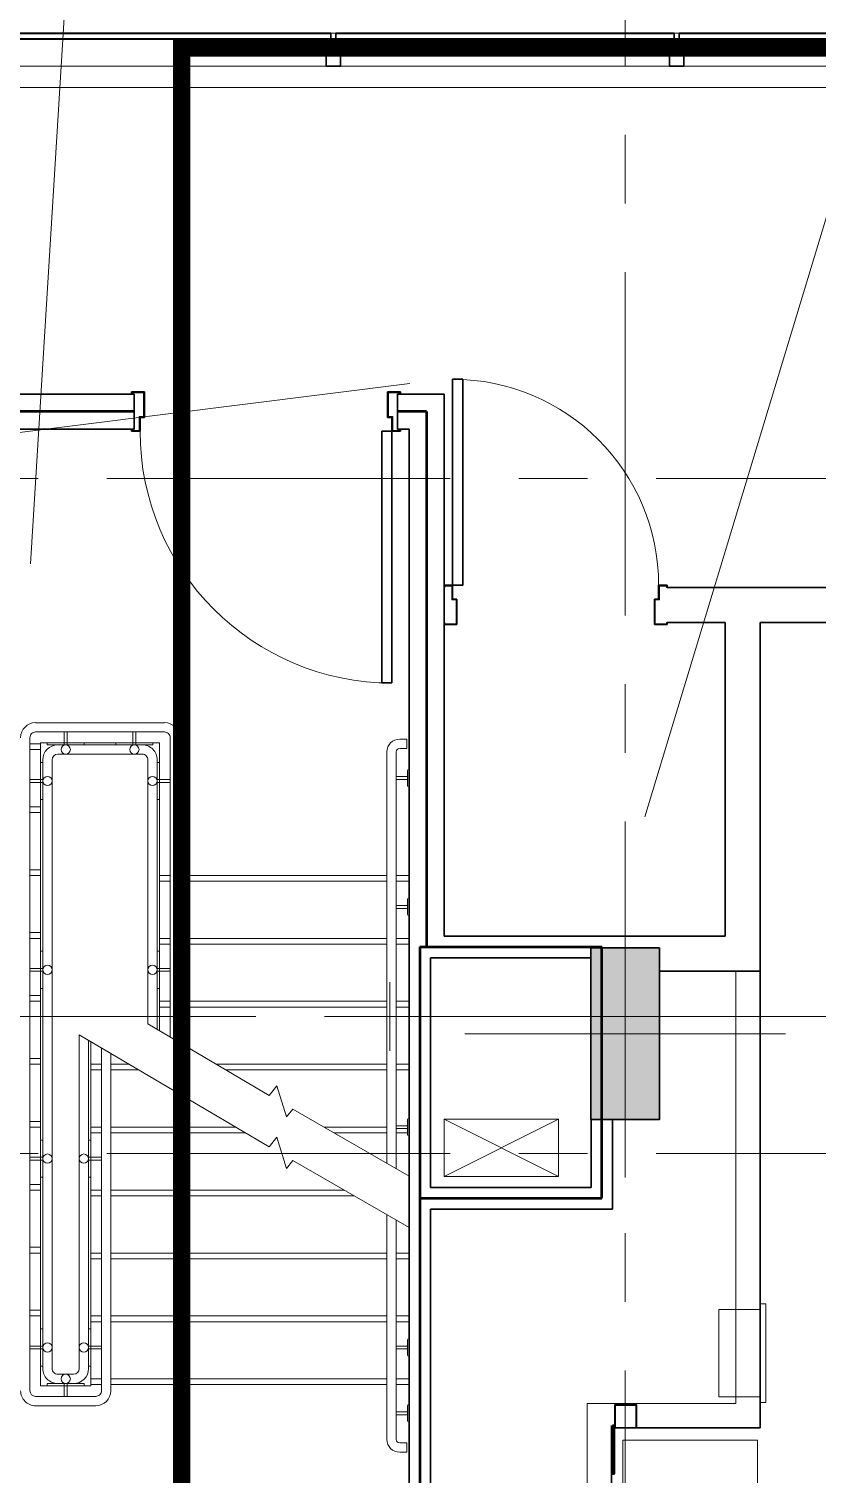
# Model space of a CAD drawing. Header units: inches. Extents: x -26500 to -19489, y -3216 to 2257.
# Drawn here: x -22074.2 to -21936.5, y 847.2 to 1099.7 of the extents above; entities that cross this region are included whole.
import ezdxf

# ---------------------------------------------------------------- set-up
doc = ezdxf.new("R2010")
doc.units = ezdxf.units.IN
doc.header["$LTSCALE"] = 48
doc.header["$MEASUREMENT"] = 0
for name, pattern in [('A113$0$CENTER', [2, 1.25, -0.25, 0.25, -0.25]), ('DASHED2', [0.375, 0.25, -0.125]), ('NB - PH Mezzanine_plan$0$HIDDEN2', [0.1875, 0.125, -0.0625])]:
    doc.linetypes.add(name, pattern=pattern)
for name, color, linetype in [('A-Detl-Iden', 5, 'Continuous'), ('A113$0$A-ANNO-IDEN', 8, 'Continuous'), ('A113$0$A-ANNO-PATT-1-12', 8, 'Continuous'), ('A113$0$A-ANNO-PATT-13-14', 8, 'Continuous'), ('A113$0$A-COLS-COLS13-14', 8, 'Continuous'), ('A113$0$A-DOOR', 8, 'Continuous'), ('A113$0$A-DOOR-FRAM', 8, 'Continuous'), ('A113$0$A-FLOR-HRAL', 8, 'Continuous'), ('A113$0$A-FLOR-SPCL', 8, 'Continuous'), ('A113$0$A-FLOR-STRS', 8, 'Continuous'), ('A113$0$A-GLAZ', 8, 'Continuous'), ('A113$0$A-GRID-COLS', 8, 'Continuous'), ('A113$0$A-GRID-GRDP0-15', 8, 'Continuous'), ('A113$0$A-WALL-FIRE', 8, 'Continuous'), ('A113$0$A-WALL-FULL-INTR', 8, 'Continuous'), ('A113$0$A-WALL-INTR', 8, 'Continuous'), ('A113$0$E-RISER-BLOCKOUT', 8, 'Continuous'), ('A113$0$Level 20', 8, 'Continuous'), ('A113$0$Level 23', 8, 'Continuous'), ('A113$0$Level 30', 8, 'Continuous'), ('NB - PH Mezzanine_plan$0$STCCOLS1', 1, 'NB - PH Mezzanine_plan$0$HIDDEN2'), ('NB - PH Mezzanine_plan$0$STPTREINF', 1, 'NB - PH Mezzanine_plan$0$HIDDEN2'), ('XREF', 7, 'Continuous')]:
    doc.layers.add(name, color=color, linetype=linetype)

# ---------------------------------------------------------------- blocks, each defined once
blk = doc.blocks.new('A113$0$roof5win_22')
at = {"layer": 'A113$0$A-GLAZ', "linetype": 'Continuous', "lineweight": 30}
for p, q in [((0.8125, 5.75), (0.8125, 4.75)), ((1.6875, 5.75), (1.6875, 4.75)), ((0, 4.75), (0, 0)), ((0, 4.75), (2.5, 4.75)), ((2.5, 4.75), (2.5, 0)), ((0, 0), (2.5, 0))]:
    blk.add_line(p, q, dxfattribs=at)
at = {"layer": 'A113$0$A-GLAZ', "linetype": 'Continuous', "lineweight": 0}
for p, q in [((1.6875, 5.75), (0.8125, 5.75)), ((2.5, 0), (60, 0))]:
    blk.add_line(p, q, dxfattribs=at)
at = {"layer": 'A113$0$A-GLAZ', "linetype": 'Continuous', "lineweight": 40}
for p, q in [((1.6875, 5.75), (60.8125, 5.75)), ((2.5, 4.75), (60, 4.75))]:
    blk.add_line(p, q, dxfattribs=at)
blk = doc.blocks.new('*U767')
at = {"layer": 'A113$0$A-FLOR-HRAL', "linetype": 'Continuous', "lineweight": 0}
for p, q in [((0.73, 0.26), (-1.11, 0.26)), ((0.86, 0.01), (0.86, 1.32)), ((0.86, 0.01), (0.86, -1.32)), ((1.1, 1.5), (1.04, 1.5)), ((1.1, -1.5), (1.1, 1.5)), ((0.73, -0.24), (-1.11, -0.24)), ((1.1, -1.5), (1.04, -1.5))]:
    blk.add_line(p, q, dxfattribs=at)
blk.add_arc((0.73, 0.38), 0.125, 270, 0, dxfattribs=at)
at = {"layer": 'A113$0$A-FLOR-HRAL', "linetype": 'Continuous', "lineweight": 0, "extrusion": (0, 0, -1)}
for centre, radius, start, end in [((-1.04, 1.32), 0.188, 0, 90), ((-0.73, -0.37), 0.125, 90, 180), ((-1.04, -1.32), 0.188, 270, 0)]:
    blk.add_arc(centre, radius, start, end, dxfattribs=at)
blk = doc.blocks.new('*U766')
at = {"layer": 'A113$0$A-FLOR-HRAL', "linetype": 'Continuous', "lineweight": 0}
for p, q in [((0.73, 0.24), (-1.11, 0.24)), ((0.86, -0.01), (0.86, 1.32)), ((1.1, 1.5), (1.04, 1.5)), ((1.1, 1.5), (1.1, -1.5)), ((0.73, -0.26), (-1.11, -0.26)), ((0.86, -0.01), (0.86, -1.32)), ((1.1, -1.5), (1.04, -1.5))]:
    blk.add_line(p, q, dxfattribs=at)
for centre, radius, start, end in [((0.73, 0.37), 0.125, 270, 0), ((1.04, 1.32), 0.188, 90, 180), ((1.04, -1.32), 0.188, 180, 270)]:
    blk.add_arc(centre, radius, start, end, dxfattribs=at)
at = {"layer": 'A113$0$A-FLOR-HRAL', "linetype": 'Continuous', "lineweight": 0, "extrusion": (0, 0, -1)}
blk.add_arc((-0.73, -0.38), 0.125, 90, 180, dxfattribs=at)
blk = doc.blocks.new('*U772')
at = {"layer": 'A113$0$A-DOOR', "linetype": 'Continuous', "lineweight": 0}
blk.add_arc((22, 18.56), 44, 180, 270, dxfattribs=at)
at = {"layer": 'A113$0$A-DOOR', "linetype": 'Continuous', "lineweight": 30}
blk.add_3dface([(22, -25.44), (20.25, -25.44), (20.25, 18.56), (22, 18.56)], dxfattribs=at)
at = {"layer": 'A113$0$A-DOOR-FRAM', "linetype": 'Continuous', "lineweight": 30}
for p, q in [((-21.25, 25.44), (-23.5, 25.44)), ((-23.5, 25.44), (-23.5, 25.06)), ((-21.25, 20.98), (-21.25, 25.44)), ((21.25, 25.44), (23.5, 25.44)), ((21.25, 20.98), (21.25, 25.44)), ((23.5, 25.44), (23.5, 25.06)), ((-22, 18.56), (-22, 20.98)), ((-22, 20.98), (-21.25, 20.98)), ((22, 20.98), (21.25, 20.98)), ((22, 18.56), (22, 20.98)), ((-23.5, 18.56), (-23.5, 18.94)), ((-23.5, 18.56), (-22, 18.56)), ((23.5, 18.56), (22, 18.56)), ((23.5, 18.56), (23.5, 18.94))]:
    blk.add_line(p, q, dxfattribs=at)
at = {"layer": 'A113$0$A-DOOR-FRAM', "linetype": 'Continuous', "lineweight": 13}
for p, q in [((-21.4, 25.29), (-23.35, 25.29)), ((-23.35, 25.29), (-23.35, 25.06)), ((-21.4, 21.13), (-21.4, 25.29)), ((21.4, 21.13), (21.4, 25.29)), ((21.4, 25.29), (23.35, 25.29)), ((23.35, 25.29), (23.35, 25.06)), ((-23.35, 25.06), (-23.5, 25.06)), ((23.35, 25.06), (23.5, 25.06)), ((-22.15, 18.71), (-22.15, 21.13)), ((-22.15, 21.13), (-21.4, 21.13)), ((22.15, 21.13), (21.4, 21.13)), ((22.15, 18.71), (22.15, 21.13)), ((-23.5, 18.94), (-23.35, 18.94)), ((-23.35, 18.71), (-23.35, 18.94)), ((-23.35, 18.71), (-22.15, 18.71)), ((23.35, 18.71), (22.15, 18.71)), ((23.5, 18.94), (23.35, 18.94)), ((23.35, 18.71), (23.35, 18.94))]:
    blk.add_line(p, q, dxfattribs=at)
blk = doc.blocks.new('A113$0$36D478_22')
at = {"layer": 'A113$0$A-DOOR', "linetype": 'Continuous', "lineweight": 0}
blk.add_arc((0.85, 5.25), 36, 0, 90, dxfattribs=at)
at = {"layer": 'A113$0$A-DOOR', "linetype": 'Continuous', "lineweight": 30}
blk.add_3dface([(0.85, 41.25), (2.6, 41.25), (2.6, 5.25), (0.85, 5.25)], dxfattribs=at)
at = {"layer": 'A113$0$A-DOOR-FRAM', "linetype": 'Continuous', "lineweight": 30}
for p, q in [((-0.65, 5.25), (0.85, 5.25)), ((-0.65, 5.25), (-0.65, 4.88)), ((0.85, 5.25), (0.85, 2.83)), ((38.35, 5.25), (36.85, 5.25)), ((36.85, 5.25), (36.85, 2.83)), ((38.35, 5.25), (38.35, 4.88)), ((0.85, 2.83), (1.6, 2.83)), ((1.6, 2.83), (1.6, -1.62)), ((36.85, 2.83), (36.1, 2.83)), ((36.1, 2.83), (36.1, -1.62)), ((-0.65, -1.62), (-0.65, -1.25)), ((1.6, -1.62), (-0.65, -1.62)), ((36.1, -1.62), (38.35, -1.62)), ((38.35, -1.62), (38.35, -1.25))]:
    blk.add_line(p, q, dxfattribs=at)
at = {"layer": 'A113$0$A-DOOR-FRAM', "linetype": 'Continuous', "lineweight": 13}
for p, q in [((-0.5, 5.1), (0.7, 5.1)), ((-0.5, 5.1), (-0.5, 4.88)), ((0.7, 5.1), (0.7, 2.68)), ((38.2, 5.1), (37, 5.1)), ((37, 5.1), (37, 2.68)), ((38.2, 5.1), (38.2, 4.88)), ((-0.65, 4.88), (-0.5, 4.88)), ((0.7, 2.68), (1.45, 2.68)), ((1.45, 2.68), (1.45, -1.47)), ((37, 2.68), (36.25, 2.68)), ((36.25, 2.68), (36.25, -1.47)), ((38.35, 4.88), (38.2, 4.88)), ((-0.5, -1.25), (-0.65, -1.25)), ((-0.5, -1.47), (-0.5, -1.25)), ((1.45, -1.47), (-0.5, -1.47)), ((36.25, -1.47), (38.2, -1.47)), ((38.2, -1.47), (38.2, -1.25)), ((38.2, -1.25), (38.35, -1.25))]:
    blk.add_line(p, q, dxfattribs=at)
blk = doc.blocks.new('*U817')
at = {"layer": 'A113$0$A-FLOR-SPCL', "linetype": 'Continuous', "lineweight": 13}
for p, q in [((1.81, 8.11), (2.75, 8.11)), ((1.81, 8.11), (1.81, -9.14)), ((2.75, 8.11), (2.75, -9.14)), ((-5.44, -8.14), (1.81, -8.14)), ((1.81, -9.14), (2.75, -9.14))]:
    blk.add_line(p, q, dxfattribs=at)
blk = doc.blocks.new('*U816')
at = {"layer": 'A113$0$A-FLOR-SPCL', "linetype": 'Continuous', "lineweight": 13}
for q in [(3.72, 6.6), (-3.53, -8.65)]:
    blk.add_line((-3.53, 6.6), q, dxfattribs=at)
blk.add_blockref('*U817', (1.91, -0.51), dxfattribs=at)
blk = doc.blocks.new('A113')
at = {"layer": 'A113$0$A-ANNO-IDEN', "lineweight": 0, "transparency": 33554687, "flags": 128}
for points in [[(-21653.61, 1825.56), (-21705.15, 1825.56), (-21966.59, 962.05)], [(-22010.05, 1624.4), (-22035.8, 1624.4), (-22073.94, 1006.23)]]:
    blk.add_lwpolyline(points, dxfattribs=at)
at = {"layer": 'A113$0$A-ANNO-PATT-1-12', "lineweight": 30, "transparency": 33554687}
blk.add_solid([(-21976.01, 909.11, -4909.55), (-21964.01, 909.11, -4909.55), (-21976.01, 939.11, -4909.55), (-21964.01, 939.11, -4909.55)], dxfattribs=at)
at = {"layer": 'A113$0$A-ANNO-PATT-13-14', "lineweight": 30, "transparency": 33554687}
blk.add_solid([(-21976.01, 909.11, -4909.55), (-21964.01, 909.11, -4909.55), (-21976.01, 939.11, -4909.55), (-21964.01, 939.11, -4909.55)], dxfattribs=at)
at = {"layer": 'A113$0$A-COLS-COLS13-14', "lineweight": 0, "transparency": 33554687}
for p, q in [((-21970.01, 898.97, -4909.55), (-21970.01, 955.24, -4909.55)), ((-21998.01, 924.11, -4909.55), (-21942.01, 924.11, -4909.55))]:
    blk.add_line(p, q, dxfattribs=at)
at = {"layer": 'A113$0$A-COLS-COLS13-14', "lineweight": 30, "transparency": 33554687}
blk.add_3dface([(-21976.01, 909.11, -4909.55), (-21964.01, 909.11, -4909.55), (-21964.01, 939.11, -4909.55), (-21976.01, 939.11, -4909.55)], dxfattribs=at)
at = {"layer": 'A113$0$A-FLOR-HRAL', "lineweight": 13, "transparency": 33554687}
for p, q in [((-22050.52, 978.48, 1992.75), (-22073.02, 978.48, 1992.75)), ((-22074.02, 861.73, 1992.75), (-22074.02, 975.86, 1992.75)), ((-22073.02, 976.86, 1992.75), (-22050.52, 976.86, 1992.75)), ((-22049.52, 975.86, 1992.75), (-22049.52, 923.54, 1992.75)), ((-22047.9, 975.86, 1992.75), (-22047.9, 922.59, 1992.75)), ((-22008.15, 975.61, 1992.75), (-22009.4, 975.61, 1992.75)), ((-22008.15, 973.98, 1992.75), (-22008.15, 975.61, 1992.75)), ((-22069.15, 974.61, 1992.75), (-22054.4, 974.61, 1992.75)), ((-22069.15, 972.98, 1992.75), (-22054.4, 972.98, 1992.75)), ((-22011.65, 973.47, 1992.75), (-22011.65, 901.48, 1992.75)), ((-22010.02, 973.36, 1992.75), (-22010.02, 900.55, 1992.75)), ((-22008.15, 973.98, 1992.75), (-22009.4, 973.98, 1992.75)), ((-22071.77, 865.61, 1992.75), (-22071.77, 971.98, 1992.75)), ((-22070.15, 865.61, 1992.75), (-22070.15, 971.98, 1992.75)), ((-22053.4, 925.83, 1992.75), (-22053.4, 971.98, 1992.75)), ((-22051.77, 924.87, 1992.75), (-22051.77, 971.98, 1992.75)), ((-22065.4, 865.61, 1992.75), (-22065.4, 923.91, 1992.75)), ((-22063.77, 865.61, 1992.75), (-22063.77, 922.95, 1992.75)), ((-22061.52, 921.63, 1992.75), (-22061.52, 861.73, 1992.75)), ((-22059.9, 920.67, 1992.75), (-22059.9, 861.73, 1992.75)), ((-22011.65, 892.48, 1992.75), (-22011.65, 853.23, 1992.75)), ((-22010.02, 891.55, 1992.75), (-22010.02, 853.23, 1992.75)), ((-22066.4, 864.61, 1992.75), (-22069.15, 864.61, 1992.75)), ((-22066.4, 862.98, 1992.75), (-22069.15, 862.98, 1992.75)), ((-22073.02, 860.73, 1992.75), (-22062.52, 860.73, 1992.75)), ((-22062.52, 859.11, 1992.75), (-22073.02, 859.11, 1992.75)), ((-22008.15, 852.61, 1992.75), (-22009.4, 852.61, 1992.75)), ((-22008.15, 852.61, 1992.75), (-22008.15, 850.98, 1992.75)), ((-22008.15, 850.98, 1992.75), (-22009.4, 850.98, 1992.75))]:
    blk.add_line(p, q, dxfattribs=at)
at = {"layer": 'A113$0$A-FLOR-HRAL', "lineweight": 0, "transparency": 33554687}
for p, q in [((-22068.02, 974.61, 1992.75), (-22068.02, 976.86, 1992.75)), ((-22067.52, 974.61, 1992.75), (-22067.52, 976.86, 1992.75)), ((-22056.02, 974.61, 1992.75), (-22056.02, 976.86, 1992.75)), ((-22055.52, 974.61, 1992.75), (-22055.52, 976.86, 1992.75)), ((-22071.77, 968.54, 1992.75), (-22074.02, 968.54, 1992.75)), ((-22071.77, 968.04, 1992.75), (-22074.02, 968.04, 1992.75)), ((-22049.52, 968.54, 1992.75), (-22051.77, 968.54, 1992.75)), ((-22049.52, 968.04, 1992.75), (-22051.77, 968.04, 1992.75)), ((-22071.77, 935.54, 1992.75), (-22074.02, 935.54, 1992.75)), ((-22071.77, 935.04, 1992.75), (-22074.02, 935.04, 1992.75)), ((-22049.52, 935.54, 1992.75), (-22051.77, 935.54, 1992.75)), ((-22049.52, 935.04, 1992.75), (-22051.77, 935.04, 1992.75)), ((-22071.77, 902.54, 1992.75), (-22074.02, 902.54, 1992.75)), ((-22071.77, 902.04, 1992.75), (-22074.02, 902.04, 1992.75)), ((-22061.52, 902.54, 1992.75), (-22063.77, 902.54, 1992.75)), ((-22061.52, 902.04, 1992.75), (-22063.77, 902.04, 1992.75)), ((-22071.77, 869.54, 1992.75), (-22074.02, 869.54, 1992.75)), ((-22071.77, 869.04, 1992.75), (-22074.02, 869.04, 1992.75)), ((-22061.52, 869.54, 1992.75), (-22063.77, 869.54, 1992.75)), ((-22061.52, 869.04, 1992.75), (-22063.77, 869.04, 1992.75)), ((-22068.02, 862.98, 1992.75), (-22068.02, 860.73, 1992.75)), ((-22067.52, 862.98, 1992.75), (-22067.52, 860.73, 1992.75))]:
    blk.add_line(p, q, dxfattribs=at)
at = {"layer": 'A113$0$A-FLOR-HRAL', "lineweight": 13, "transparency": 33554687}
for centre, radius, start, end in [((-22073.02, 975.86, 1992.75), 2.63, 90, 179.983), ((-22050.52, 975.86, 1992.75), 1, 359.9847, 90), ((-22066.4, 865.61, 1992.75), 1, 270, 360), ((-22066.4, 865.61, 1992.75), 2.63, 270, 360), ((-22073.02, 861.73, 1992.75), 1, 180, 270), ((-22062.52, 861.73, 1992.75), 2.63, 270, 360), ((-22009.4, 853.23, 1992.75), 2.25, 180, 270)]:
    blk.add_arc(centre, radius, start, end, dxfattribs=at)
at = {"layer": 'A113$0$A-FLOR-HRAL', "lineweight": 13, "transparency": 33554687, "extrusion": (0, 0, -1)}
for centre, radius, start, end in [((22050.52, 975.86, -1992.75), 2.63, 90, 180), ((22073.02, 975.86, -1992.75), 1, 359.9765, 90), ((22009.4, 973.36, -1992.75), 2.25, 0, 90), ((22069.15, 971.98, -1992.75), 2.63, 0, 90), ((22069.15, 971.98, -1992.75), 1, 0, 90), ((22054.4, 971.98, -1992.75), 2.63, 90, 180.1233), ((22054.4, 971.98, -1992.75), 1, 90, 180.1998), ((22009.4, 973.36, -1992.75), 0.625, 0, 90), ((22069.15, 865.61, -1992.75), 2.62, 270, 0.0215), ((22069.15, 865.61, -1992.75), 1, 270, 0.0348), ((22073.02, 861.73, -1992.75), 2.63, 270, 0.0009), ((22062.52, 861.73, -1992.75), 1, 179.9832, 270), ((22009.4, 853.23, -1992.75), 0.625, 270, 0)]:
    blk.add_arc(centre, radius, start, end, dxfattribs=at)
at = {"layer": 'A113$0$A-FLOR-STRS', "lineweight": 0, "transparency": 33554687}
for p, q in [((-22072.15, 862.61, 1992.75), (-22072.15, 974.98, 1992.75)), ((-22051.4, 974.98, 1992.75), (-22072.15, 974.98, 1992.75)), ((-22051.4, 924.65, 1992.75), (-22051.4, 974.98, 1992.75)), ((-22072.15, 974.79, 1992.75), (-22074.02, 974.79, 1992.75)), ((-22072.15, 963.79, 1992.75), (-22074.02, 963.79, 1992.75)), ((-22072.15, 952.79, 1992.75), (-22074.02, 952.79, 1992.75)), ((-22049.52, 950.79, 1992.75), (-22051.4, 950.79, 1992.75)), ((-22011.65, 950.79, 1992.75), (-22047.9, 950.79, 1992.75)), ((-22007.77, 950.79, 1992.75), (-22010.02, 950.79, 1992.75)), ((-22072.15, 941.79, 1992.75), (-22074.02, 941.79, 1992.75)), ((-22049.52, 939.79, 1992.75), (-22051.4, 939.79, 1992.75)), ((-22011.65, 939.79, 1992.75), (-22047.9, 939.79, 1992.75)), ((-22007.77, 939.79, 1992.75), (-22010.02, 939.79, 1992.75)), ((-22072.15, 930.79, 1992.75), (-22074.02, 930.79, 1992.75)), ((-22049.52, 928.79, 1992.75), (-22051.4, 928.79, 1992.75)), ((-22011.65, 928.79, 1992.75), (-22047.9, 928.79, 1992.75)), ((-22007.77, 928.79, 1992.75), (-22010.02, 928.79, 1992.75)), ((-22063.4, 862.61, 1992.75), (-22063.4, 922.73, 1992.75)), ((-22072.15, 919.79, 1992.75), (-22074.02, 919.79, 1992.75)), ((-22061.52, 917.79, 1992.75), (-22063.4, 917.79, 1992.75)), ((-22055.03, 917.79, 1992.75), (-22059.9, 917.79, 1992.75)), ((-22011.65, 917.79, 1992.75), (-22039.78, 917.79, 1992.75)), ((-22007.77, 917.79, 1992.75), (-22010.02, 917.79, 1992.75)), ((-22072.15, 908.79, 1992.75), (-22074.02, 908.79, 1992.75)), ((-22061.52, 906.79, 1992.75), (-22063.4, 906.79, 1992.75)), ((-22036.39, 906.79, 1992.75), (-22059.9, 906.79, 1992.75)), ((-22011.65, 906.79, 1992.75), (-22020.85, 906.79, 1992.75)), ((-22008.06, 906.79, 1992.75), (-22010.02, 906.79, 1992.75)), ((-22072.15, 897.79, 1992.75), (-22074.02, 897.79, 1992.75)), ((-22061.52, 895.79, 1992.75), (-22063.4, 895.79, 1992.75)), ((-22017.38, 895.79, 1992.75), (-22059.9, 895.79, 1992.75)), ((-22072.15, 886.79, 1992.75), (-22074.02, 886.79, 1992.75)), ((-22061.52, 884.79, 1992.75), (-22063.4, 884.79, 1992.75)), ((-22011.65, 884.79, 1992.75), (-22059.9, 884.79, 1992.75)), ((-22007.77, 884.79, 1992.75), (-22010.02, 884.79, 1992.75)), ((-22072.15, 875.79, 1992.75), (-22074.02, 875.79, 1992.75)), ((-22061.52, 873.79, 1992.75), (-22063.4, 873.79, 1992.75)), ((-22011.65, 873.79, 1992.75), (-22059.9, 873.79, 1992.75)), ((-22007.77, 873.79, 1992.75), (-22010.02, 873.79, 1992.75)), ((-22063.4, 862.61, 1992.75), (-22072.15, 862.61, 1992.75)), ((-22061.52, 862.79, 1992.75), (-22063.4, 862.79, 1992.75)), ((-22011.65, 862.79, 1992.75), (-22059.9, 862.79, 1992.75)), ((-22007.77, 862.79, 1992.75), (-22010.02, 862.79, 1992.75))]:
    blk.add_line(p, q, dxfattribs=at)
at = {"layer": 'A113$0$A-FLOR-STRS', "lineweight": 13, "transparency": 33554687}
for p, q in [((-22072.15, 973.79, 1992.75), (-22074.02, 973.79, 1992.75)), ((-22072.15, 962.79, 1992.75), (-22074.02, 962.79, 1992.75)), ((-22072.15, 951.79, 1992.75), (-22074.02, 951.79, 1992.75)), ((-22049.52, 951.79, 1992.75), (-22051.4, 951.79, 1992.75)), ((-22011.65, 951.79, 1992.75), (-22047.9, 951.79, 1992.75)), ((-22007.77, 951.79, 1992.75), (-22010.02, 951.79, 1992.75)), ((-22072.15, 940.79, 1992.75), (-22074.02, 940.79, 1992.75)), ((-22049.52, 940.79, 1992.75), (-22051.4, 940.79, 1992.75)), ((-22011.65, 940.79, 1992.75), (-22047.9, 940.79, 1992.75)), ((-22007.77, 940.79, 1992.75), (-22010.02, 940.79, 1992.75)), ((-22072.15, 929.79, 1992.75), (-22074.02, 929.79, 1992.75)), ((-22049.52, 929.79, 1992.75), (-22051.4, 929.79, 1992.75)), ((-22011.65, 929.79, 1992.75), (-22047.9, 929.79, 1992.75)), ((-22007.77, 929.79, 1992.75), (-22010.02, 929.79, 1992.75)), ((-22072.15, 918.79, 1992.75), (-22074.02, 918.79, 1992.75)), ((-22061.52, 918.79, 1992.75), (-22063.4, 918.79, 1992.75)), ((-22056.73, 918.79, 1992.75), (-22059.9, 918.79, 1992.75)), ((-22011.65, 918.79, 1992.75), (-22041.47, 918.79, 1992.75)), ((-22007.77, 918.79, 1992.75), (-22010.02, 918.79, 1992.75)), ((-22072.15, 907.79, 1992.75), (-22074.02, 907.79, 1992.75)), ((-22061.52, 907.79, 1992.75), (-22063.4, 907.79, 1992.75)), ((-22038.08, 907.79, 1992.75), (-22059.9, 907.79, 1992.75)), ((-22011.65, 907.79, 1992.75), (-22022.58, 907.79, 1992.75)), ((-22072.15, 896.79, 1992.75), (-22074.02, 896.79, 1992.75)), ((-22061.52, 896.79, 1992.75), (-22063.4, 896.79, 1992.75)), ((-22019.12, 896.79, 1992.75), (-22059.9, 896.79, 1992.75)), ((-22072.15, 885.79, 1992.75), (-22074.02, 885.79, 1992.75)), ((-22061.52, 885.79, 1992.75), (-22063.4, 885.79, 1992.75)), ((-22011.65, 885.79, 1992.75), (-22059.9, 885.79, 1992.75)), ((-22007.77, 885.79, 1992.75), (-22010.02, 885.79, 1992.75)), ((-22007.77, 885.79, 1992.75), (-22010.02, 885.79, 1992.75)), ((-22072.15, 874.79, 1992.75), (-22074.02, 874.79, 1992.75)), ((-22061.52, 874.79, 1992.75), (-22063.4, 874.79, 1992.75)), ((-22011.65, 874.79, 1992.75), (-22059.9, 874.79, 1992.75)), ((-22007.77, 874.79, 1992.75), (-22010.02, 874.79, 1992.75)), ((-22061.52, 863.79, 1992.75), (-22063.4, 863.79, 1992.75)), ((-22011.65, 863.79, 1992.75), (-22059.9, 863.79, 1992.75)), ((-22007.77, 863.79, 1992.75), (-22010.02, 863.79, 1992.75))]:
    blk.add_line(p, q, dxfattribs=at)
at = {"layer": 'A113$0$A-FLOR-STRS', "lineweight": 0, "transparency": 33554687, "elevation": 1992.75, "flags": 128}
for points in [[(-22053.4, 925.83), (-22032.24, 913.35), (-22030.9, 915.03), (-22029.17, 909.58), (-22028.05, 910.95), (-22007.77, 899.25)], [(-22065.4, 923.91), (-22032.24, 904.35), (-22030.9, 906.03), (-22029.17, 900.58), (-22028.05, 901.95), (-22007.77, 890.25)]]:
    blk.add_lwpolyline(points, dxfattribs=at)
at = {"layer": 'A113$0$A-FLOR-STRS', "lineweight": 0, "transparency": 33554687}
for centre in [(-22052.6, 968.29, 1992.75), (-22052.6, 935.29, 1992.75), (-22064.6, 902.29, 1992.75), (-22064.6, 869.29, 1992.75)]:
    blk.add_circle(centre, 0.813, dxfattribs=at)
at = {"layer": 'A113$0$A-GRID-COLS', "lineweight": 0, "transparency": 33554687}
blk.add_line((-21985.44, 924.11, -4909.55), (-21955.31, 924.11, -4909.55), dxfattribs=at)
at = {"layer": 'A113$0$A-GRID-GRDP0-15', "linetype": 'A113$0$CENTER', "lineweight": 0, "transparency": 33554687}
for p, q in [((-21970.01, 2113.24), (-21970.01, 382.21)), ((-23884.56, 1021.17), (-20452.76, 1021.17)), ((-24110.57, 927.16), (-20437.54, 927.16)), ((-23884.56, 903.16), (-20364.93, 903.16))]:
    blk.add_line(p, q, dxfattribs=at)
at = {"layer": 'A113$0$A-WALL-FIRE', "lineweight": 53, "transparency": 33554687}
for p, q in [((-22055.78, 1032.86, 1992.75), (-22129.02, 1032.86, 1992.75)), ((-22004.71, 1032.85, 1992.75), (-22009.77, 1032.85, 1992.75)), ((-22004.71, 1032.85, 1992.75), (-22004.71, 939.28, 1992.75)), ((-22005.9, 939.28, 1992.75), (-22005.9, 776.92, 1992.75)), ((-22005.9, 939.28, 1992.75), (-21974.09, 939.28, 1992.75)), ((-21974.09, 895.36, 1992.75), (-21974.09, 939.28, 1992.75)), ((-22005.9, 895.36, 1992.75), (-21974.09, 895.36, 1992.75))]:
    blk.add_line(p, q, dxfattribs=at)
at = {"layer": 'A113$0$A-WALL-FULL-INTR', "lineweight": 30, "transparency": 33554687}
for p, q in [((-22055.78, 1035.92, 1992.75), (-22157.03, 1035.92, 1992.75)), ((-22055.78, 1035.92, 1992.75), (-22055.78, 1029.79, 1992.75)), ((-22001.65, 1035.92, 1992.75), (-22009.77, 1035.92, 1992.75)), ((-22009.77, 1035.92, 1992.75), (-22009.77, 1029.79, 1992.75)), ((-22001.65, 1035.92, 1992.75), (-22001.65, 941.16, 1992.75)), ((-22055.78, 1029.79, 1992.75), (-22127.77, 1029.79, 1992.75)), ((-22007.77, 1029.79, 1992.75), (-22009.77, 1029.79, 1992.75)), ((-22007.77, 1029.79, 1992.75), (-22007.77, 807.79, 1992.75)), ((-21952.51, 941.16, 1992.75), (-21952.51, 996, 1992.75)), ((-21946.39, 855.22, 1992.75), (-21946.39, 996, 1992.75)), ((-21877.15, 996, 1992.75), (-21946.39, 996, 1992.75)), ((-22001.65, 941.16, 1992.75), (-21952.51, 941.16, 1992.75)), ((-22004.02, 937.41, 1992.75), (-22004.02, 897.23, 1992.75)), ((-22004.02, 937.41, 1992.75), (-21976.01, 937.41, 1992.75)), ((-21964.01, 935.03, 1992.75), (-21946.39, 935.03, 1992.75)), ((-21975.96, 909.11, 1992.75), (-21975.96, 897.23, 1992.75)), ((-21972.34, 909.11, 1992.75), (-21975.96, 909.11, 1992.75)), ((-21972.21, 909.11, 1992.75), (-21972.21, 893.48, 1992.75)), ((-21975.96, 897.23, 1992.75), (-22004.02, 897.23, 1992.75)), ((-21972.21, 893.48, 1992.75), (-22004.02, 893.48, 1992.75)), ((-22004.02, 893.48, 1992.75), (-22004.02, 778.84, 1992.75)), ((-21972.39, 855.67, 1992.75), (-21972.39, 739.23, 1992.75)), ((-21946.39, 855.22, 1992.75), (-21971.8, 855.22, 1992.75))]:
    blk.add_line(p, q, dxfattribs=at)
at = {"layer": 'A113$0$A-WALL-FULL-INTR', "lineweight": 30, "transparency": 33554687, "elevation": 1992.75, "flags": 128}
for points in [[(-21962.65, 1002.13), (-21841.02, 1002.13)], [(-21962.65, 996), (-21952.51, 996)]]:
    blk.add_lwpolyline(points, dxfattribs=at)
at = {"layer": 'A113$0$A-WALL-FULL-INTR', "lineweight": 0, "transparency": 33554687, "elevation": 1992.75, "flags": 128}
blk.add_lwpolyline([(-21950.64, 935.03), (-21950.64, 859.47), (-21976.64, 859.47), (-21976.64, 778.84)], dxfattribs=at)
at = {"layer": 'A113$0$A-WALL-INTR', "lineweight": 0, "transparency": 33554687}
blk.add_line((-22638.27, 1089.49, 1992.75), (-21643.77, 1089.49, 1992.75), dxfattribs=at)
at = {"layer": 'A113$0$E-RISER-BLOCKOUT', "lineweight": 0, "transparency": 33554687}
for p, q in [((-21981.64, 909.17, 1992.75), (-22001.64, 899.17, 1992.75)), ((-22001.64, 909.17, 1992.75), (-21981.64, 899.17, 1992.75))]:
    blk.add_line(p, q, dxfattribs=at)
blk.add_3dface([(-22001.64, 909.17, 1992.75), (-22001.64, 899.17, 1992.75), (-21981.64, 899.17, 1992.75), (-21981.64, 909.17, 1992.75)], dxfattribs=at)
at = {"layer": 'A113$0$Level 20', "lineweight": 0, "transparency": 33554687}
for centre in [(-22067.77, 973.79, 1992.75), (-22070.95, 968.29, 1992.75), (-22070.95, 935.29, 1992.75), (-22070.95, 902.29, 1992.75), (-22070.95, 869.29, 1992.75), (-22067.77, 863.79, 1992.75)]:
    blk.add_circle(centre, 0.813, dxfattribs=at)
at = {"layer": 'A113$0$Level 20', "lineweight": 0, "transparency": 33554687, "extrusion": (0, 0, -1)}
blk.add_circle((22055.77, 973.79, -1992.75), 0.813, dxfattribs=at)
at = {"layer": 'A113$0$Level 20', "lineweight": 0, "transparency": 33554687}
for points in [[(-22071.02, 974.98, 1992.75), (-22064.52, 974.98, 1992.75), (-22064.52, 974.61, 1992.75), (-22071.02, 974.61, 1992.75)], [(-22052.52, 974.98, 1992.75), (-22059.02, 974.98, 1992.75), (-22059.02, 974.61, 1992.75), (-22052.52, 974.61, 1992.75)], [(-22072.15, 965.04, 1992.75), (-22072.15, 971.54, 1992.75), (-22071.77, 971.54, 1992.75), (-22071.77, 965.04, 1992.75)], [(-22051.4, 965.04, 1992.75), (-22051.4, 971.54, 1992.75), (-22051.77, 971.54, 1992.75), (-22051.77, 965.04, 1992.75)], [(-22072.15, 932.04, 1992.75), (-22072.15, 938.54, 1992.75), (-22071.77, 938.54, 1992.75), (-22071.77, 932.04, 1992.75)], [(-22051.4, 932.04, 1992.75), (-22051.4, 938.54, 1992.75), (-22051.77, 938.54, 1992.75), (-22051.77, 932.04, 1992.75)], [(-22072.15, 899.04, 1992.75), (-22072.15, 905.54, 1992.75), (-22071.77, 905.54, 1992.75), (-22071.77, 899.04, 1992.75)], [(-22063.4, 899.04, 1992.75), (-22063.4, 905.54, 1992.75), (-22063.77, 905.54, 1992.75), (-22063.77, 899.04, 1992.75)], [(-22072.15, 866.04, 1992.75), (-22072.15, 872.54, 1992.75), (-22071.77, 872.54, 1992.75), (-22071.77, 866.04, 1992.75)], [(-22063.4, 866.04, 1992.75), (-22063.4, 872.54, 1992.75), (-22063.77, 872.54, 1992.75), (-22063.77, 866.04, 1992.75)], [(-22064.52, 862.61, 1992.75), (-22071.02, 862.61, 1992.75), (-22071.02, 862.98, 1992.75), (-22064.52, 862.98, 1992.75)]]:
    blk.add_3dface(points, dxfattribs=at)
at = {"layer": 'A113$0$Level 23', "lineweight": 40, "transparency": 33554687}
for p, q in [((-21972.2, 855.67, 173.77), (-21972.2, 847.19, 173.77)), ((-21971.89, 855.67, 173.77), (-21972.2, 855.67, 173.77)), ((-21971.89, 847.19, 173.77), (-21971.89, 855.67, 173.77)), ((-21972.2, 847.19, 173.77), (-21971.89, 847.19, 173.77))]:
    blk.add_line(p, q, dxfattribs=at)
at = {"layer": 'A113$0$Level 23', "lineweight": 40, "transparency": 33554687, "elevation": 1992.75, "flags": 128}
blk.add_lwpolyline([(-21968.05, 855.22), (-21968.05, 859.22), (-21971.8, 859.22), (-21971.8, 855.22)], dxfattribs=at)
at = {"layer": 'A113$0$Level 30', "lineweight": 13, "transparency": 33554687}
blk.add_3dface([(-21970.39, 853.1, 1992.75), (-21946.88, 853.1, 1992.75), (-21946.88, 749.35, 1992.75), (-21970.39, 749.35, 1992.75)], dxfattribs=at)
at = {"layer": 'A113$0$A-DOOR', "lineweight": 0, "transparency": 33554687}
for name, p in [('A113$0$36D478_22', (-22001, 997.25, 1992.75)), ('*U772', (-22032.77, 1010.86, 1992.75))]:
    blk.add_blockref(name, p, dxfattribs=at)
at = {"layer": 'A113$0$A-FLOR-HRAL', "lineweight": 0, "transparency": 33554687}
for name, p in [('*U767', (-22008.91, 968.79, 1992.75)), ('*U766', (-22008.91, 946.29, 1992.75)), ('*U766', (-22008.91, 907.79, 1992.75)), ('*U766', (-22008.91, 869.29, 1992.75)), ('*U766', (-22008.91, 857.79, 1992.75))]:
    blk.add_blockref(name, p, dxfattribs=at)
at = {"layer": 'A113$0$A-FLOR-SPCL', "lineweight": 13, "transparency": 33554687}
blk.add_blockref('*U816', (-21950.1, 869.31, 1992.75), dxfattribs=at)
at = {"layer": 'A113$0$A-GLAZ', "lineweight": 30, "transparency": 33554687}
for p in [(-22082.27, 1093.24, 1992.75), (-22022.27, 1093.24, 1992.75), (-21962.27, 1093.24, 1992.75)]:
    blk.add_blockref('A113$0$roof5win_22', p, dxfattribs=at)
blk = doc.blocks.new('NB - PH Mezzanine_plan')
at = {"layer": 'NB - PH Mezzanine_plan$0$STCCOLS1', "transparency": 33554687}
blk.add_lwpolyline([(-21976.01, 909.11), (-21964.01, 909.11), (-21964.01, 939.11), (-21976.01, 939.11)], close=True, dxfattribs=at)
at = {"layer": 'NB - PH Mezzanine_plan$0$STPTREINF', "lineweight": 13, "ltscale": 39.370079, "transparency": 33554687}
blk.add_line((-22011.15, 933.16), (-22011.15, 921.16), dxfattribs=at)
for points in [[(-21656.08, 1081.9), (-22163.23, 1018.24)], [(-21781.02, 927.16), (-22011.15, 927.16)]]:
    blk.add_lwpolyline(points, dxfattribs=at)

msp = doc.modelspace()

# ---------------------------------------------------------------- linework, layer by layer
at = {"layer": 'A-Detl-Iden', "linetype": 'DASHED2', "const_width": 3, "elevation": 0, "flags": 128}
msp.add_lwpolyline([(-22047.51, 1096.36), (-22047.51, 613.14), (-21495.53, 613.14), (-21495.53, 1096.36), (-22047.51, 1096.36)], dxfattribs=at)

# ---------------------------------------------------------------- block references
at = {"layer": 'XREF'}
for name in ['A113', 'NB - PH Mezzanine_plan']:
    msp.add_blockref(name, (0, 0), dxfattribs=at)

doc.saveas('drawing.dxf')
